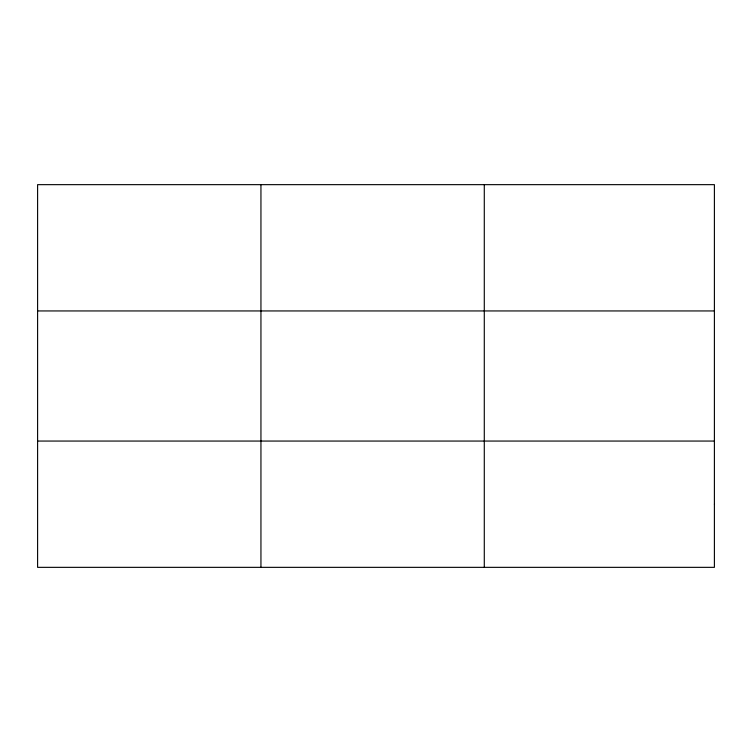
<?xml version="1.0" encoding="UTF-8"?>
<svg xmlns="http://www.w3.org/2000/svg" width="752" height="752" viewBox="0 0 752 752"><rect width="100%" height="100%" fill="white"/><g stroke="black" fill="none" stroke-linecap="round" stroke-linejoin="round"><path stroke-width="1.13" d="M260.944 184.654L260.944 567.346M484.288 184.654L484.288 567.346M37.6 310.943L714.4 310.943M37.6 441.057L714.4 441.057M714.4 504.207L714.4 567.346L37.6 567.346L37.6 184.654L714.4 184.654L714.4 504.207"/></g></svg>
